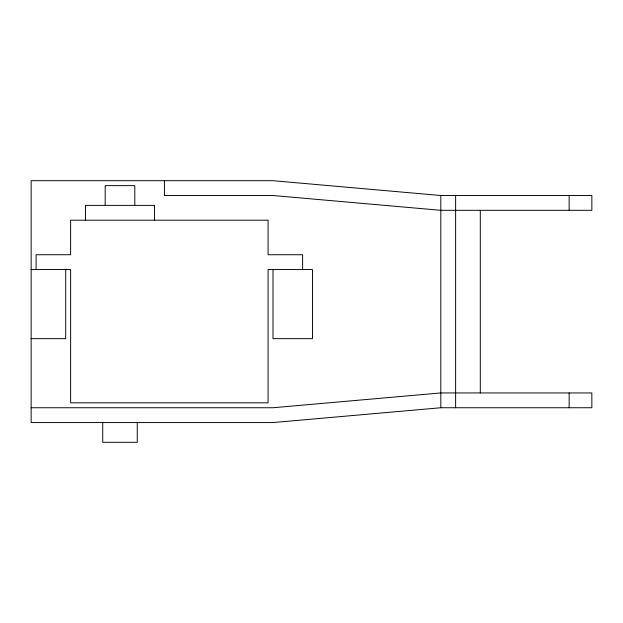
<?xml version="1.0" encoding="UTF-8"?>
<svg xmlns="http://www.w3.org/2000/svg" width="623" height="623" viewBox="0 0 623 623"><rect width="100%" height="100%" fill="white"/><g stroke="black" fill="none" stroke-linecap="round" stroke-linejoin="round"><path stroke-width="0.93" d="M31.15 407.746L272.999 407.746L440.819 392.942L591.85 392.942L591.85 407.746L440.819 407.746L272.999 422.558L31.15 422.558L31.15 180.701L272.999 180.701L440.819 195.513L591.85 195.513L591.85 210.317L440.819 210.317L272.999 195.513L164.417 195.513L164.417 180.701M31.15 269.549L70.633 269.549L70.633 402.808L268.069 402.808L268.069 269.549L312.489 269.549L312.489 338.647L272.999 338.647L272.999 269.549M31.15 338.647L65.703 338.647L65.703 269.549M569.149 195.513L569.149 210.317M569.149 392.942L569.149 407.746M480.302 210.317L480.302 392.942M455.623 195.513L455.623 407.746M440.819 195.513L440.819 407.746M302.614 269.549L302.614 254.737L268.069 254.737L268.069 220.192L70.633 220.192L70.633 254.737L36.087 254.737L36.087 269.549M154.543 220.192L154.543 205.38L85.444 205.38L85.444 220.192M137.27 422.558L137.27 442.299L102.717 442.299L102.717 422.558M134.802 205.38L134.802 185.638L105.186 185.638L105.186 205.38"/></g></svg>
